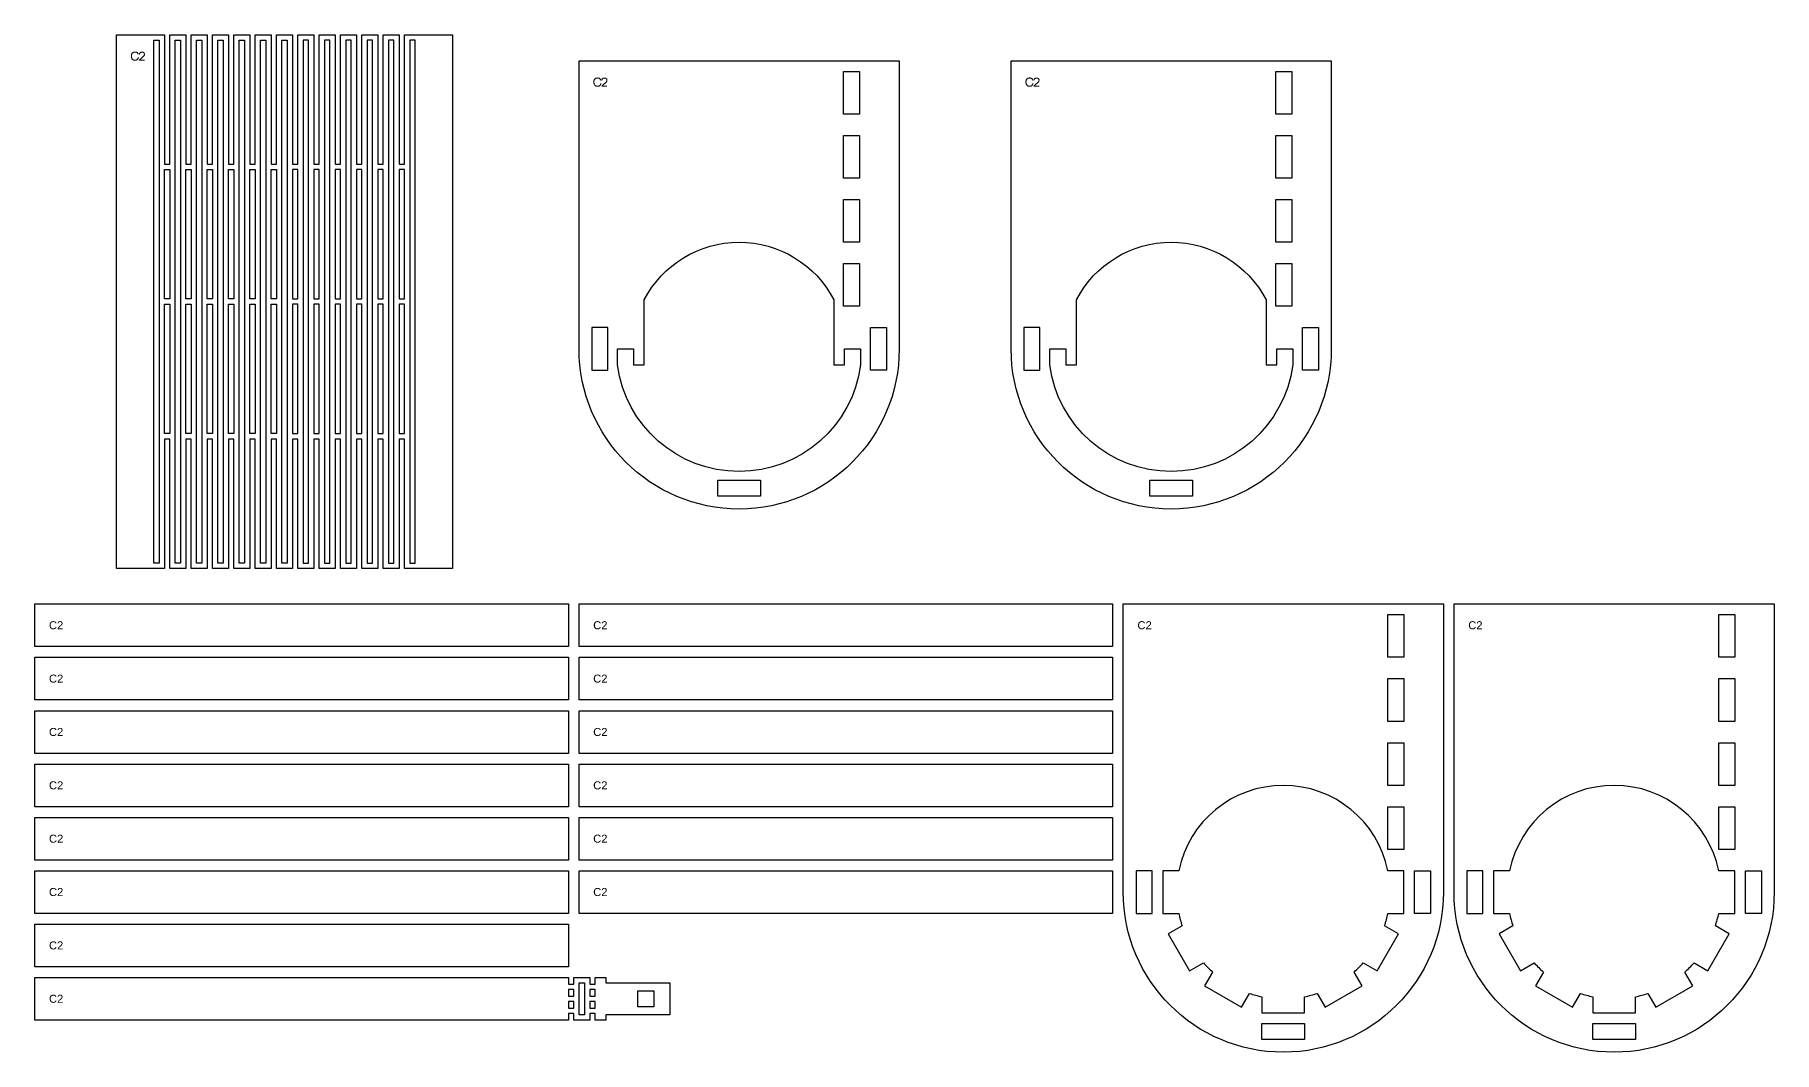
# Model space of a CAD drawing. Header units: millimetres. Extents: x 2961 to 4011, y 1422 to 1987.
# Drawn here: x 3011.4 to 3337.4, y 1422.2 to 1612.9 of the extents above; entities that cross this region are included whole.
import ezdxf

# ---------------------------------------------------------------- set-up
doc = ezdxf.new("R2010")
doc.units = ezdxf.units.MM
for name, color, linetype in [('0 - Marcacao', 6, 'Continuous'), ('1 - Interna', 3, 'Continuous'), ('2 - Externa', 1, 'Continuous')]:
    doc.layers.add(name, color=color, linetype=linetype)
doc.styles.get("Standard").update_dxf_attribs({"font": 'arial.ttf'})

msp = doc.modelspace()

# ---------------------------------------------------------------- linework, layer by layer
at = {"color": 6, "lineweight": 0}
for points in [[(3030.83, 1609.24), (3030.81, 1609.28), (3030.78, 1609.35), (3030.75, 1609.41), (3030.71, 1609.47), (3030.66, 1609.52), (3030.61, 1609.56), (3030.57, 1609.59), (3030.51, 1609.62), (3030.45, 1609.64), (3030.38, 1609.66), (3030.31, 1609.67), (3030.23, 1609.67), (3030.21, 1609.67), (3030.13, 1609.67), (3030.07, 1609.66), (3030, 1609.64), (3029.93, 1609.61), (3029.87, 1609.58), (3029.85, 1609.57), (3029.79, 1609.53), (3029.74, 1609.49), (3029.69, 1609.44), (3029.65, 1609.38), (3029.62, 1609.32), (3029.62, 1609.32), (3029.59, 1609.26), (3029.57, 1609.19), (3029.55, 1609.13), (3029.54, 1609.06), (3029.53, 1608.99), (3029.53, 1608.91), (3029.53, 1608.85), (3029.53, 1608.78), (3029.55, 1608.71), (3029.56, 1608.64), (3029.58, 1608.57), (3029.61, 1608.51), (3029.62, 1608.48), (3029.65, 1608.42), (3029.69, 1608.36), (3029.73, 1608.31), (3029.78, 1608.26), (3029.84, 1608.22), (3029.89, 1608.19), (3029.94, 1608.17), (3030.01, 1608.15), (3030.08, 1608.13), (3030.15, 1608.13), (3030.23, 1608.12), (3030.24, 1608.12), (3030.31, 1608.13), (3030.38, 1608.14), (3030.45, 1608.16), (3030.51, 1608.18), (3030.57, 1608.21), (3030.63, 1608.25), (3030.64, 1608.27), (3030.69, 1608.31), (3030.73, 1608.36), (3030.77, 1608.42), (3030.8, 1608.48), (3030.83, 1608.55), (3030.85, 1608.62)], [(3031.99, 1608.15), (3031, 1608.15), (3031.28, 1608.37), (3031.33, 1608.43), (3031.33, 1608.43), (3031.36, 1608.46), (3031.41, 1608.5), (3031.47, 1608.55), (3031.54, 1608.61), (3031.58, 1608.64), (3031.64, 1608.7), (3031.7, 1608.75), (3031.75, 1608.8), (3031.79, 1608.84), (3031.83, 1608.88), (3031.83, 1608.89), (3031.88, 1608.95), (3031.92, 1609), (3031.95, 1609.06), (3031.96, 1609.1), (3031.98, 1609.17), (3031.99, 1609.24), (3031.98, 1609.3), (3031.97, 1609.36), (3031.94, 1609.43), (3031.91, 1609.48), (3031.86, 1609.54), (3031.84, 1609.55), (3031.79, 1609.59), (3031.73, 1609.62), (3031.67, 1609.64), (3031.6, 1609.65), (3031.52, 1609.65), (3031.5, 1609.65), (3031.42, 1609.65), (3031.35, 1609.63), (3031.29, 1609.61), (3031.23, 1609.58), (3031.18, 1609.54), (3031.17, 1609.53), (3031.12, 1609.49), (3031.09, 1609.43), (3031.06, 1609.37), (3031.04, 1609.3), (3031.03, 1609.22)], [(3117.51, 1604.37), (3117.49, 1604.42), (3117.46, 1604.48), (3117.43, 1604.54), (3117.39, 1604.6), (3117.34, 1604.65), (3117.29, 1604.69), (3117.25, 1604.72), (3117.19, 1604.75), (3117.13, 1604.78), (3117.06, 1604.79), (3116.99, 1604.8), (3116.91, 1604.81), (3116.89, 1604.81), (3116.82, 1604.8), (3116.75, 1604.79), (3116.68, 1604.77), (3116.61, 1604.75), (3116.55, 1604.72), (3116.53, 1604.71), (3116.47, 1604.67), (3116.42, 1604.62), (3116.38, 1604.57), (3116.33, 1604.51), (3116.3, 1604.45), (3116.3, 1604.45), (3116.27, 1604.39), (3116.25, 1604.33), (3116.23, 1604.26), (3116.22, 1604.19), (3116.21, 1604.12), (3116.21, 1604.04), (3116.21, 1603.98), (3116.22, 1603.91), (3116.23, 1603.84), (3116.24, 1603.77), (3116.26, 1603.71), (3116.29, 1603.64), (3116.3, 1603.62), (3116.33, 1603.55), (3116.37, 1603.49), (3116.41, 1603.44), (3116.46, 1603.4), (3116.52, 1603.36), (3116.57, 1603.33), (3116.62, 1603.3), (3116.69, 1603.28), (3116.76, 1603.27), (3116.83, 1603.26), (3116.91, 1603.26), (3116.92, 1603.26), (3116.99, 1603.26), (3117.06, 1603.27), (3117.13, 1603.29), (3117.19, 1603.31), (3117.25, 1603.35), (3117.31, 1603.39), (3117.33, 1603.4), (3117.37, 1603.45), (3117.41, 1603.5), (3117.45, 1603.55), (3117.48, 1603.62), (3117.51, 1603.68), (3117.53, 1603.76)], [(3118.67, 1603.28), (3117.68, 1603.28), (3117.96, 1603.5), (3118.01, 1603.56), (3118.01, 1603.56), (3118.04, 1603.59), (3118.09, 1603.63), (3118.15, 1603.68), (3118.22, 1603.75), (3118.26, 1603.78), (3118.32, 1603.83), (3118.38, 1603.88), (3118.43, 1603.93), (3118.47, 1603.97), (3118.51, 1604.01), (3118.51, 1604.02), (3118.56, 1604.08), (3118.6, 1604.14), (3118.63, 1604.19), (3118.64, 1604.23), (3118.66, 1604.3), (3118.67, 1604.37), (3118.66, 1604.43), (3118.65, 1604.5), (3118.62, 1604.56), (3118.59, 1604.62), (3118.54, 1604.67), (3118.52, 1604.68), (3118.47, 1604.72), (3118.41, 1604.75), (3118.35, 1604.77), (3118.28, 1604.78), (3118.2, 1604.79), (3118.18, 1604.79), (3118.1, 1604.78), (3118.03, 1604.77), (3117.97, 1604.75), (3117.91, 1604.72), (3117.86, 1604.68), (3117.85, 1604.67), (3117.8, 1604.62), (3117.77, 1604.56), (3117.74, 1604.5), (3117.72, 1604.43), (3117.71, 1604.35)], [(3198.49, 1604.37), (3198.47, 1604.42), (3198.45, 1604.48), (3198.41, 1604.54), (3198.37, 1604.6), (3198.33, 1604.65), (3198.28, 1604.69), (3198.23, 1604.72), (3198.17, 1604.75), (3198.11, 1604.78), (3198.04, 1604.79), (3197.97, 1604.8), (3197.9, 1604.81), (3197.87, 1604.81), (3197.8, 1604.8), (3197.73, 1604.79), (3197.66, 1604.77), (3197.6, 1604.75), (3197.54, 1604.72), (3197.51, 1604.71), (3197.46, 1604.67), (3197.4, 1604.62), (3197.36, 1604.57), (3197.32, 1604.51), (3197.28, 1604.45), (3197.28, 1604.45), (3197.25, 1604.39), (3197.23, 1604.33), (3197.21, 1604.26), (3197.2, 1604.19), (3197.19, 1604.12), (3197.19, 1604.04), (3197.19, 1603.98), (3197.2, 1603.91), (3197.21, 1603.84), (3197.22, 1603.77), (3197.25, 1603.71), (3197.27, 1603.64), (3197.28, 1603.62), (3197.31, 1603.55), (3197.35, 1603.49), (3197.4, 1603.44), (3197.45, 1603.4), (3197.5, 1603.36), (3197.55, 1603.33), (3197.61, 1603.3), (3197.67, 1603.28), (3197.74, 1603.27), (3197.82, 1603.26), (3197.89, 1603.26), (3197.9, 1603.26), (3197.98, 1603.26), (3198.05, 1603.27), (3198.11, 1603.29), (3198.18, 1603.31), (3198.24, 1603.35), (3198.29, 1603.39), (3198.31, 1603.4), (3198.36, 1603.45), (3198.4, 1603.5), (3198.43, 1603.55), (3198.47, 1603.62), (3198.49, 1603.68), (3198.52, 1603.76)], [(3199.65, 1603.28), (3198.66, 1603.28), (3198.95, 1603.5), (3198.99, 1603.56), (3198.99, 1603.56), (3199.03, 1603.59), (3199.07, 1603.63), (3199.13, 1603.68), (3199.21, 1603.75), (3199.24, 1603.78), (3199.31, 1603.83), (3199.36, 1603.88), (3199.41, 1603.93), (3199.46, 1603.97), (3199.49, 1604.01), (3199.5, 1604.02), (3199.55, 1604.08), (3199.58, 1604.14), (3199.61, 1604.19), (3199.63, 1604.23), (3199.64, 1604.3), (3199.65, 1604.37), (3199.65, 1604.43), (3199.63, 1604.5), (3199.61, 1604.56), (3199.57, 1604.62), (3199.52, 1604.67), (3199.51, 1604.68), (3199.45, 1604.72), (3199.4, 1604.75), (3199.33, 1604.77), (3199.26, 1604.78), (3199.18, 1604.79), (3199.16, 1604.79), (3199.08, 1604.78), (3199.01, 1604.77), (3198.95, 1604.75), (3198.89, 1604.72), (3198.84, 1604.68), (3198.83, 1604.67), (3198.79, 1604.62), (3198.75, 1604.56), (3198.73, 1604.5), (3198.71, 1604.43), (3198.7, 1604.35)]]:
    msp.add_lwpolyline(points, dxfattribs=at)
at = {"layer": '1 - Interna'}
for points in [[(3034.75, 1513.9), (3033.75, 1513.9), (3033.75, 1611.9), (3034.75, 1611.9)], [(3038.75, 1513.9), (3037.75, 1513.9), (3037.75, 1611.9), (3038.75, 1611.9)], [(3042.75, 1513.9), (3041.75, 1513.9), (3041.75, 1611.9), (3042.75, 1611.9)], [(3046.75, 1513.9), (3045.75, 1513.9), (3045.75, 1611.9), (3046.75, 1611.9)], [(3050.75, 1513.9), (3049.75, 1513.9), (3049.75, 1611.9), (3050.75, 1611.9)], [(3054.75, 1513.9), (3053.75, 1513.9), (3053.75, 1611.9), (3054.75, 1611.9)], [(3058.75, 1513.9), (3057.75, 1513.9), (3057.75, 1611.9), (3058.75, 1611.9)], [(3061.75, 1513.9), (3062.75, 1513.9), (3062.75, 1611.9), (3061.75, 1611.9)], [(3065.75, 1513.9), (3066.75, 1513.9), (3066.75, 1611.9), (3065.75, 1611.9)], [(3069.75, 1513.9), (3070.75, 1513.9), (3070.75, 1611.9), (3069.75, 1611.9)], [(3073.75, 1513.9), (3074.75, 1513.9), (3074.75, 1611.9), (3073.75, 1611.9)], [(3077.75, 1513.9), (3078.75, 1513.9), (3078.75, 1611.9), (3077.75, 1611.9)], [(3081.75, 1513.9), (3082.75, 1513.9), (3082.75, 1611.9), (3081.75, 1611.9)], [(3163.03, 1598.03), (3163.03, 1606.03), (3166.03, 1606.03), (3166.03, 1598.03)], [(3244.01, 1598.03), (3244.01, 1606.03), (3247.01, 1606.03), (3247.01, 1598.03)], [(3163.03, 1586.03), (3163.03, 1594.03), (3166.03, 1594.03), (3166.03, 1586.03)], [(3244.01, 1586.03), (3244.01, 1594.03), (3247.01, 1594.03), (3247.01, 1586.03)], [(3035.75, 1587.65), (3036.75, 1587.65), (3036.75, 1563.4), (3035.75, 1563.4)], [(3039.75, 1587.65), (3040.75, 1587.65), (3040.75, 1563.4), (3039.75, 1563.4)], [(3043.75, 1587.65), (3044.75, 1587.65), (3044.75, 1563.4), (3043.75, 1563.4)], [(3047.75, 1587.65), (3048.75, 1587.65), (3048.75, 1563.4), (3047.75, 1563.4)], [(3051.75, 1587.65), (3052.75, 1587.65), (3052.75, 1563.4), (3051.75, 1563.4)], [(3055.75, 1587.65), (3056.75, 1587.65), (3056.75, 1563.4), (3055.75, 1563.4)], [(3060.75, 1587.65), (3059.75, 1587.65), (3059.75, 1563.4), (3060.75, 1563.4)], [(3064.75, 1587.65), (3063.75, 1587.65), (3063.75, 1563.4), (3064.75, 1563.4)], [(3068.75, 1587.65), (3067.75, 1587.65), (3067.75, 1563.4), (3068.75, 1563.4)], [(3072.75, 1587.65), (3071.75, 1587.65), (3071.75, 1563.4), (3072.75, 1563.4)], [(3076.75, 1587.65), (3075.75, 1587.65), (3075.75, 1563.4), (3076.75, 1563.4)], [(3080.75, 1587.65), (3079.75, 1587.65), (3079.75, 1563.4), (3080.75, 1563.4)], [(3163.03, 1574.03), (3163.03, 1582.03), (3166.03, 1582.03), (3166.03, 1574.03)], [(3244.01, 1574.03), (3244.01, 1582.03), (3247.01, 1582.03), (3247.01, 1574.03)], [(3163.03, 1562.03), (3163.03, 1570.03), (3166.03, 1570.03), (3166.03, 1562.03)], [(3244.01, 1562.03), (3244.01, 1570.03), (3247.01, 1570.03), (3247.01, 1562.03)], [(3035.75, 1562.4), (3036.75, 1562.4), (3036.75, 1538.15), (3035.75, 1538.15)], [(3039.75, 1562.4), (3040.75, 1562.4), (3040.75, 1538.15), (3039.75, 1538.15)], [(3043.75, 1562.4), (3044.75, 1562.4), (3044.75, 1538.15), (3043.75, 1538.15)], [(3047.75, 1562.4), (3048.75, 1562.4), (3048.75, 1538.15), (3047.75, 1538.15)], [(3051.75, 1562.4), (3052.75, 1562.4), (3052.75, 1538.15), (3051.75, 1538.15)], [(3055.75, 1562.4), (3056.75, 1562.4), (3056.75, 1538.15), (3055.75, 1538.15)], [(3060.75, 1562.4), (3059.75, 1562.4), (3059.75, 1538.15), (3060.75, 1538.15)], [(3064.75, 1562.4), (3063.75, 1562.4), (3063.75, 1538.15), (3064.75, 1538.15)], [(3068.75, 1562.4), (3067.75, 1562.4), (3067.75, 1538.15), (3068.75, 1538.15)], [(3072.75, 1562.4), (3071.75, 1562.4), (3071.75, 1538.15), (3072.75, 1538.15)], [(3076.75, 1562.4), (3075.75, 1562.4), (3075.75, 1538.15), (3076.75, 1538.15)], [(3080.75, 1562.4), (3079.75, 1562.4), (3079.75, 1538.15), (3080.75, 1538.15)], [(3118.84, 1550.03), (3118.84, 1558.03), (3115.84, 1558.03), (3115.84, 1550.03)], [(3168.03, 1550.03), (3168.03, 1558.03), (3171.03, 1558.03), (3171.03, 1550.03)], [(3199.82, 1550.03), (3199.82, 1558.03), (3196.82, 1558.03), (3196.82, 1550.03)], [(3249.01, 1550.03), (3249.01, 1558.03), (3252.01, 1558.03), (3252.01, 1550.03)], [(3139.44, 1529.44), (3147.44, 1529.44), (3147.44, 1526.44), (3139.44, 1526.44)], [(3220.42, 1529.44), (3228.42, 1529.44), (3228.42, 1526.44), (3220.42, 1526.44)], [(3265.03, 1496.24), (3265.03, 1504.24), (3268.03, 1504.24), (3268.03, 1496.24)], [(3327.03, 1496.24), (3327.03, 1504.24), (3330.03, 1504.24), (3330.03, 1496.24)], [(3265.03, 1484.24), (3265.03, 1492.24), (3268.03, 1492.24), (3268.03, 1484.24)], [(3327.03, 1484.24), (3327.03, 1492.24), (3330.03, 1492.24), (3330.03, 1484.24)], [(3265.03, 1472.24), (3265.03, 1480.24), (3268.03, 1480.24), (3268.03, 1472.24)], [(3327.03, 1472.24), (3327.03, 1480.24), (3330.03, 1480.24), (3330.03, 1472.24)], [(3265.03, 1460.24), (3265.03, 1468.24), (3268.03, 1468.24), (3268.03, 1460.24)], [(3327.03, 1460.24), (3327.03, 1468.24), (3330.03, 1468.24), (3330.03, 1460.24)], [(3220.84, 1448.24), (3220.84, 1456.24), (3217.84, 1456.24), (3217.84, 1448.24)], [(3270.03, 1448.24), (3270.03, 1456.24), (3273.03, 1456.24), (3273.03, 1448.24)], [(3282.84, 1448.24), (3282.84, 1456.24), (3279.84, 1456.24), (3279.84, 1448.24)], [(3332.03, 1448.24), (3332.03, 1456.24), (3335.03, 1456.24), (3335.03, 1448.24)], [(3113.43, 1435.24), (3114.43, 1435.24), (3114.43, 1429.24), (3113.43, 1429.24)], [(3111.43, 1432.74), (3112.43, 1432.74), (3112.43, 1433.99), (3111.43, 1433.99)], [(3111.43, 1430.49), (3112.43, 1430.49), (3112.43, 1431.74), (3111.43, 1431.74)], [(3116.43, 1432.74), (3116.43, 1433.99), (3115.43, 1433.99), (3115.43, 1432.74)], [(3116.43, 1430.49), (3116.43, 1431.74), (3115.43, 1431.74), (3115.43, 1430.49)], [(3124.43, 1433.74), (3127.43, 1433.74), (3127.43, 1430.74), (3124.43, 1430.74)], [(3241.43, 1427.64), (3249.43, 1427.64), (3249.43, 1424.64), (3241.43, 1424.64)], [(3303.43, 1427.64), (3311.43, 1427.64), (3311.43, 1424.64), (3303.43, 1424.64)]]:
    msp.add_lwpolyline(points, close=True, dxfattribs=at)
for points in [[(3163.21, 1554.03), (3166.21, 1554.03), (3166.21, 1551.03, -0.876908), (3120.66, 1551.03), (3120.66, 1554.03), (3123.66, 1554.03), (3123.66, 1551.03), (3125.66, 1551.03), (3125.66, 1563.2, -0.609308), (3161.21, 1563.2), (3161.21, 1551.03), (3163.21, 1551.03)], [(3244.19, 1554.03), (3247.19, 1554.03), (3247.19, 1551.03, -0.876908), (3201.65, 1551.03), (3201.65, 1554.03), (3204.65, 1554.03), (3204.65, 1551.03), (3206.65, 1551.03), (3206.65, 1563.2, -0.609308), (3242.19, 1563.2), (3242.19, 1551.03), (3244.19, 1551.03)], [(3226.46, 1445.9), (3223.86, 1444.4), (3227.86, 1437.47), (3230.46, 1438.97, 0.03023), (3232.17, 1437.26), (3232.17, 1437.26), (3230.67, 1434.67), (3237.6, 1430.67), (3239.1, 1433.26, 0.03023), (3241.43, 1432.64), (3241.43, 1432.64), (3241.43, 1429.64), (3249.43, 1429.64), (3249.43, 1432.64, 0.03023), (3251.77, 1433.26), (3253.27, 1430.67), (3260.2, 1434.67), (3258.7, 1437.26), (3258.7, 1437.26, 0.03023), (3260.4, 1438.97), (3263, 1437.47), (3267, 1444.4), (3264.4, 1445.9, 0.03023), (3265.03, 1448.24), (3268.03, 1448.24), (3268.03, 1456.24), (3265.03, 1456.24), (3265.03, 1456.24, 0.816497), (3225.84, 1456.24), (3225.84, 1456.24), (3222.84, 1456.24), (3222.84, 1448.24), (3225.84, 1448.24, 0.03023)], [(3288.46, 1445.9), (3285.86, 1444.4), (3289.86, 1437.47), (3292.46, 1438.97, 0.03023), (3294.17, 1437.26), (3294.17, 1437.26), (3292.67, 1434.67), (3299.6, 1430.67), (3301.1, 1433.26, 0.03023), (3303.43, 1432.64), (3303.43, 1432.64), (3303.43, 1429.64), (3311.43, 1429.64), (3311.43, 1432.64, 0.03023), (3313.77, 1433.26), (3315.27, 1430.67), (3322.2, 1434.67), (3320.7, 1437.26), (3320.7, 1437.26, 0.03023), (3322.4, 1438.97), (3325, 1437.47), (3329, 1444.4), (3326.4, 1445.9, 0.03023), (3327.03, 1448.24), (3330.03, 1448.24), (3330.03, 1456.24), (3327.03, 1456.24), (3327.03, 1456.24, 0.816497), (3287.84, 1456.24), (3287.84, 1456.24), (3284.84, 1456.24), (3284.84, 1448.24), (3287.84, 1448.24, 0.03023)]]:
    msp.add_lwpolyline(points, format="xyb", close=True, dxfattribs=at)
at = {"layer": '2 - Externa'}
for points in [[(3060.75, 1612.9), (3063.75, 1612.9), (3063.75, 1588.65), (3064.75, 1588.65), (3064.75, 1612.9), (3067.75, 1612.9), (3067.75, 1588.65), (3068.75, 1588.65), (3068.75, 1612.9), (3071.75, 1612.9), (3071.75, 1588.65), (3072.75, 1588.65), (3072.75, 1612.9), (3075.75, 1612.9), (3075.75, 1588.65), (3076.75, 1588.65), (3076.75, 1612.9), (3079.75, 1612.9), (3079.75, 1588.65), (3080.75, 1588.65), (3080.75, 1612.9), (3089.75, 1612.9), (3089.75, 1512.9), (3080.75, 1512.9), (3080.75, 1537.15), (3079.75, 1537.15), (3079.75, 1512.9), (3076.75, 1512.9), (3076.75, 1537.15), (3075.75, 1537.15), (3075.75, 1512.9), (3072.75, 1512.9), (3072.75, 1537.15), (3071.75, 1537.15), (3071.75, 1512.9), (3068.75, 1512.9), (3068.75, 1537.15), (3067.75, 1537.15), (3067.75, 1512.9), (3064.75, 1512.9), (3064.75, 1537.15), (3063.75, 1537.15), (3063.75, 1512.9), (3060.75, 1512.9), (3060.75, 1537.15), (3059.75, 1537.15), (3059.75, 1512.9), (3056.75, 1512.9), (3056.75, 1537.15), (3055.75, 1537.15), (3055.75, 1512.9), (3052.75, 1512.9), (3052.75, 1537.15), (3051.75, 1537.15), (3051.75, 1512.9), (3048.75, 1512.9), (3048.75, 1537.15), (3047.75, 1537.15), (3047.75, 1512.9), (3044.75, 1512.9), (3044.75, 1537.15), (3043.75, 1537.15), (3043.75, 1512.9), (3040.75, 1512.9), (3040.75, 1537.15), (3039.75, 1537.15), (3039.75, 1512.9), (3036.75, 1512.9), (3036.75, 1537.15), (3035.75, 1537.15), (3035.75, 1512.9), (3026.75, 1512.9), (3026.75, 1612.9), (3035.75, 1612.9), (3035.75, 1588.65), (3036.75, 1588.65), (3036.75, 1612.9), (3039.75, 1612.9), (3039.75, 1588.65), (3040.75, 1588.65), (3040.75, 1612.9), (3043.75, 1612.9), (3043.75, 1588.65), (3044.75, 1588.65), (3044.75, 1612.9), (3047.75, 1612.9), (3047.75, 1588.65), (3048.75, 1588.65), (3048.75, 1612.9), (3051.75, 1612.9), (3051.75, 1588.65), (3052.75, 1588.65), (3052.75, 1612.9), (3055.75, 1612.9), (3055.75, 1588.65), (3056.75, 1588.65), (3056.75, 1612.9), (3059.75, 1612.9), (3059.75, 1588.65), (3060.75, 1588.65)], [(3111.43, 1498.24), (3011.43, 1498.24), (3011.43, 1506.24), (3111.43, 1506.24)], [(3213.43, 1498.24), (3113.43, 1498.24), (3113.43, 1506.24), (3213.43, 1506.24)], [(3111.43, 1488.24), (3011.43, 1488.24), (3011.43, 1496.24), (3111.43, 1496.24)], [(3213.43, 1488.24), (3113.43, 1488.24), (3113.43, 1496.24), (3213.43, 1496.24)], [(3111.43, 1478.24), (3011.43, 1478.24), (3011.43, 1486.24), (3111.43, 1486.24)], [(3213.43, 1478.24), (3113.43, 1478.24), (3113.43, 1486.24), (3213.43, 1486.24)], [(3111.43, 1468.24), (3011.43, 1468.24), (3011.43, 1476.24), (3111.43, 1476.24)], [(3213.43, 1468.24), (3113.43, 1468.24), (3113.43, 1476.24), (3213.43, 1476.24)], [(3111.43, 1458.24), (3011.43, 1458.24), (3011.43, 1466.24), (3111.43, 1466.24)], [(3213.43, 1458.24), (3113.43, 1458.24), (3113.43, 1466.24), (3213.43, 1466.24)], [(3111.43, 1448.24), (3011.43, 1448.24), (3011.43, 1456.24), (3111.43, 1456.24)], [(3213.43, 1448.24), (3113.43, 1448.24), (3113.43, 1456.24), (3213.43, 1456.24)], [(3111.43, 1438.24), (3011.43, 1438.24), (3011.43, 1446.24), (3111.43, 1446.24)], [(3111.43, 1428.24), (3011.43, 1428.24), (3011.43, 1436.24), (3111.43, 1436.24), (3111.43, 1434.99), (3112.43, 1434.99), (3112.43, 1436.24), (3115.43, 1436.24), (3115.43, 1434.99), (3116.43, 1434.99), (3116.43, 1436.24), (3118.43, 1436.24), (3118.43, 1435.24), (3130.43, 1435.24), (3130.43, 1429.24), (3118.43, 1429.24), (3118.43, 1428.24), (3116.43, 1428.24), (3116.43, 1429.49), (3115.43, 1429.49), (3115.43, 1428.24), (3112.43, 1428.24), (3112.43, 1429.49), (3111.43, 1429.49)]]:
    msp.add_lwpolyline(points, close=True, dxfattribs=at)
for points in [[(3173.44, 1608.03), (3173.44, 1554.03, -1), (3113.44, 1554.03), (3113.44, 1608.03)], [(3254.42, 1608.03), (3254.42, 1554.03, -1), (3194.42, 1554.03), (3194.42, 1608.03)], [(3275.43, 1506.24), (3275.43, 1452.24, -1), (3215.43, 1452.24), (3215.43, 1506.24)], [(3337.43, 1506.24), (3337.43, 1452.24, -1), (3277.43, 1452.24), (3277.43, 1506.24)]]:
    msp.add_lwpolyline(points, format="xyb", close=True, dxfattribs=at)

# ---------------------------------------------------------------- texts
at = {"layer": '0 - Marcacao', "char_height": 1.5, "attachment_point": 5}
for insert in [(3015.43, 1502.24), (3117.43, 1502.24), (3219.43, 1502.24), (3281.43, 1502.24), (3015.43, 1492.24), (3117.43, 1492.24), (3015.43, 1482.24), (3117.43, 1482.24), (3015.43, 1472.24), (3117.43, 1472.24), (3015.43, 1462.24), (3117.43, 1462.24), (3015.43, 1452.24), (3117.43, 1452.24), (3015.43, 1442.24), (3015.43, 1432.24)]:
    msp.add_mtext_dynamic_manual_height_columns('C2', width=1.3262, gutter_width=12.5, heights=[0], dxfattribs=dict(at, insert=insert))

doc.saveas('drawing.dxf')
